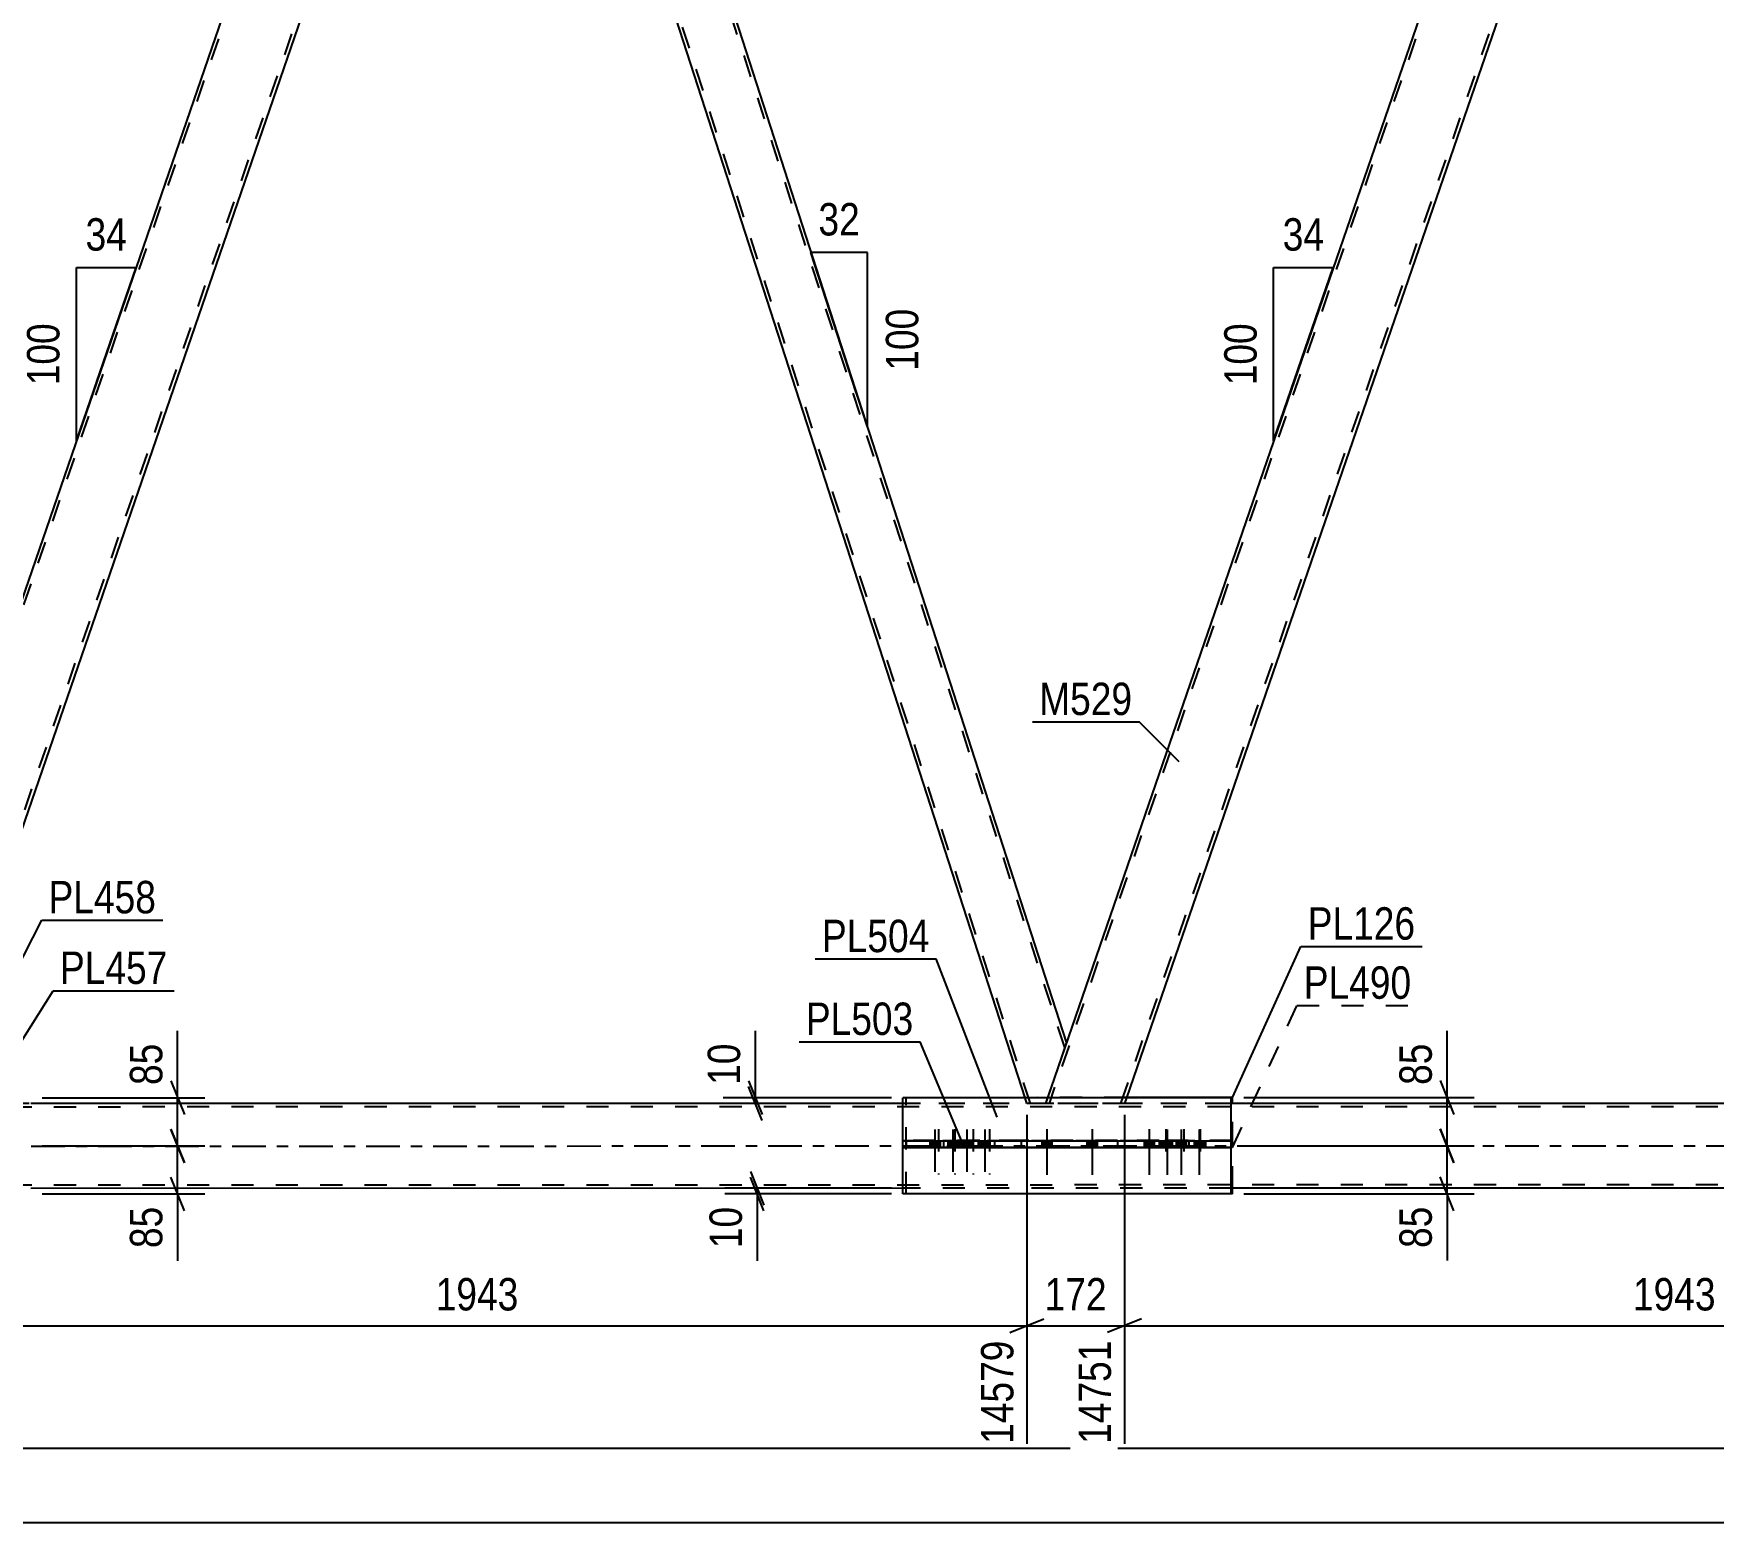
# Model space of a CAD drawing. Header units: millimetres. Extents: x 0 to 1189, y 0 to 841.
# Drawn here: x 740.2 to 888.6, y 419.5 to 551.1 of the extents above; entities that cross this region are included whole.
import ezdxf

# ---------------------------------------------------------------- set-up
doc = ezdxf.new("R2010")
doc.units = ezdxf.units.MM
doc.linetypes.add('DXK_LINE_DOT2', pattern=[3.9198, 1.9599, -1.9599])
doc.linetypes.add('DXK_LINE_DOT3', pattern=[5.9187, 2.979, -0.9799, 0.9799, -0.9799])
doc.styles.add('Arial Narrow', font='ARIALN.TTF', dxfattribs={"height": 0.2})

# ---------------------------------------------------------------- blocks, each defined once
blk = doc.blocks.new('Part-570348649-6312 - 6197')
at = {"color": 7, "linetype": 'DXK_LINE_DOT2'}
for p, q in [((1014.39, 456.27), (142.16, 456.19)), ((951.45, 456.57), (288.16, 456.51)), ((845.96, 456.56), (816.96, 456.56)), ((1014.39, 449.37), (142.16, 449.29)), ((845.96, 449.06), (816.96, 449.06))]:
    blk.add_line(p, q, dxfattribs=at)
at = {"color": 2, "linetype": 'Continuous'}
for p, q in [((816.96, 456.56), (739.93, 456.55)), ((922.72, 456.57), (845.96, 456.56)), ((816.96, 449.06), (739.93, 449.05)), ((922.72, 449.07), (845.96, 449.06))]:
    blk.add_line(p, q, dxfattribs=at)
at = {"color": 7, "linetype": 'DXK_LINE_DOT3'}
blk.add_line((142.16, 452.74), (1014.39, 452.82), dxfattribs=at)
blk = doc.blocks.new('Part-570348649-6259 - 6197')
at = {"color": 7, "linetype": 'DXK_LINE_DOT2'}
for p, q in [((817.26, 453.28), (846.08, 453.28)), ((823.75, 453.28), (817.26, 453.28)), ((817.26, 453.28), (817.26, 453.28)), ((817.26, 453.28), (817.26, 452.68)), ((846.08, 452.68), (817.26, 452.68)), ((823.75, 452.68), (817.26, 452.68)), ((827.42, 453.28), (823.75, 453.28)), ((823.75, 453.28), (823.75, 452.68)), ((823.75, 452.68), (827.42, 452.68)), ((835.92, 453.28), (827.42, 453.28)), ((827.42, 453.28), (827.42, 452.68)), ((827.42, 452.68), (835.92, 452.68)), ((839.59, 453.28), (835.92, 453.28)), ((835.92, 453.28), (835.92, 452.68)), ((835.92, 452.68), (839.59, 452.68)), ((846.08, 453.28), (839.59, 453.28)), ((839.59, 453.28), (839.59, 452.68)), ((839.59, 452.68), (846.08, 452.68)), ((846.08, 453.28), (846.08, 453.28)), ((846.08, 452.68), (846.08, 453.28))]:
    blk.add_line(p, q, dxfattribs=at)
blk = doc.blocks.new('Part-570348649-6327 - 6197')
at = {"color": 7, "linetype": 'DXK_LINE_DOT2'}
for p, q in [((888.05, 606.24), (886.64, 602.13)), ((890.56, 606.24), (888.05, 606.24)), ((937.02, 461.51), (890.25, 606.24)), ((890.71, 605.79), (890.56, 606.24)), ((933.99, 456.57), (886.8, 602.6)), ((937.18, 461.98), (935.32, 456.57)), ((933.68, 456.57), (933.51, 457.07)), ((935.32, 456.57), (933.68, 456.57))]:
    blk.add_line(p, q, dxfattribs=at)
at = {"color": 2, "linetype": 'Continuous'}
for p, q in [((937.18, 461.98), (890.71, 605.79)), ((933.51, 457.07), (886.64, 602.13))]:
    blk.add_line(p, q, dxfattribs=at)
blk = doc.blocks.new('Part-570348649-6332 - 6197')
at = {"color": 2, "linetype": 'Continuous'}
for p, q in [((880.92, 605.79), (829.73, 457.06)), ((887.9, 605.79), (836.71, 457.06))]:
    blk.add_line(p, q, dxfattribs=at)
at = {"color": 7, "linetype": 'DXK_LINE_DOT2'}
for p, q in [((881.39, 606.24), (829.87, 456.56)), ((836.22, 456.56), (887.73, 606.24)), ((880.92, 605.79), (881.07, 606.24)), ((881.07, 606.24), (888.05, 606.24)), ((888.05, 606.24), (887.9, 605.79)), ((829.73, 457.06), (829.56, 456.56)), ((836.71, 457.06), (836.54, 456.56)), ((836.54, 456.56), (829.56, 456.56))]:
    blk.add_line(p, q, dxfattribs=at)
blk = doc.blocks.new('Part-570348649-6337 - 6197')
at = {"color": 7, "linetype": 'DXK_LINE_DOT2'}
for p, q in [((782.29, 606.24), (780.88, 602.12)), ((784.8, 606.24), (782.29, 606.24)), ((831.26, 461.5), (784.48, 606.24)), ((784.95, 605.78), (784.8, 606.24)), ((828.23, 456.56), (781.04, 602.59)), ((831.42, 461.97), (829.56, 456.56)), ((827.92, 456.56), (827.75, 457.06)), ((829.56, 456.56), (827.92, 456.56))]:
    blk.add_line(p, q, dxfattribs=at)
at = {"color": 2, "linetype": 'Continuous'}
for p, q in [((831.42, 461.97), (784.95, 605.78)), ((827.75, 457.06), (780.88, 602.12))]:
    blk.add_line(p, q, dxfattribs=at)
blk = doc.blocks.new('Part-570348649-6402 - 6197')
at = {"color": 2, "linetype": 'Continuous'}
for p, q in [((845.96, 457.06), (816.96, 457.06)), ((816.96, 453.26), (816.96, 457.06)), ((845.96, 453.26), (845.96, 457.06)), ((816.96, 448.56), (816.96, 452.66)), ((845.96, 448.56), (845.96, 452.66)), ((845.96, 448.56), (816.96, 448.56))]:
    blk.add_line(p, q, dxfattribs=at)
at = {"color": 7, "linetype": 'DXK_LINE_DOT2'}
for p, q in [((816.96, 452.66), (816.96, 453.26)), ((845.96, 452.66), (845.96, 453.26))]:
    blk.add_line(p, q, dxfattribs=at)
blk = doc.blocks.new('Part-570348649-6342 - 6197')
at = {"color": 2, "linetype": 'Continuous'}
for p, q in [((775.16, 605.78), (723.97, 457.06)), ((782.14, 605.78), (730.95, 457.06))]:
    blk.add_line(p, q, dxfattribs=at)
at = {"color": 7, "linetype": 'DXK_LINE_DOT2'}
for p, q in [((775.63, 606.24), (724.11, 456.55)), ((730.46, 456.55), (781.98, 606.24)), ((775.16, 605.78), (775.31, 606.24)), ((775.31, 606.24), (782.29, 606.24)), ((782.29, 606.24), (782.14, 605.78)), ((723.97, 457.06), (723.8, 456.55)), ((730.95, 457.06), (730.78, 456.55)), ((730.78, 456.55), (723.8, 456.55))]:
    blk.add_line(p, q, dxfattribs=at)
blk = doc.blocks.new('Part-570348649-6565 - 6197')
at = {"color": 2, "linetype": 'Continuous'}
for p, q in [((817.26, 457.06), (817.26, 457.07)), ((827.75, 457.07), (817.26, 457.07)), ((846.08, 457.08), (836.71, 457.08)), ((846.08, 456.56), (846.08, 457.08)), ((846.08, 448.58), (845.96, 448.58)), ((846.08, 448.58), (846.08, 449.06))]:
    blk.add_line(p, q, dxfattribs=at)
at = {"color": 7, "linetype": 'DXK_LINE_DOT2'}
for p, q in [((817.26, 448.57), (817.26, 457.06)), ((836.71, 457.08), (827.75, 457.07)), ((846.08, 449.06), (846.08, 456.56)), ((845.96, 448.58), (817.26, 448.57))]:
    blk.add_line(p, q, dxfattribs=at)
blk = doc.blocks.new('Part-570348649-6640 - 6197')
at = {"color": 2, "linetype": 'Continuous'}
for p, q in [((816.96, 453.26), (816.96, 453.26)), ((816.96, 453.26), (822.95, 453.26)), ((816.96, 452.66), (816.96, 453.26)), ((816.96, 452.66), (845.96, 452.66)), ((822.95, 452.66), (816.96, 452.66)), ((822.95, 453.26), (827.42, 453.26)), ((822.95, 453.26), (822.95, 452.66)), ((827.42, 452.66), (822.95, 452.66)), ((827.42, 453.26), (835.92, 453.26)), ((827.42, 453.26), (827.42, 452.66)), ((835.92, 452.66), (827.42, 452.66)), ((835.92, 453.26), (839.97, 453.26)), ((835.92, 453.26), (835.92, 452.66)), ((839.97, 452.66), (835.92, 452.66)), ((839.97, 453.26), (845.96, 453.26)), ((839.97, 453.26), (839.97, 452.66)), ((845.96, 452.66), (839.97, 452.66)), ((845.96, 453.26), (845.96, 453.26)), ((845.96, 452.66), (845.96, 453.26))]:
    blk.add_line(p, q, dxfattribs=at)
at = {"color": 7, "linetype": 'DXK_LINE_DOT2'}
for p, q in [((845.96, 453.26), (816.96, 453.26)), ((816.96, 452.66), (816.96, 452.66)), ((845.96, 452.66), (845.96, 452.66))]:
    blk.add_line(p, q, dxfattribs=at)
blk = doc.blocks.new('Bolt-570348649-6652 - 6197')
at = {"color": 1, "linetype": 'DXK_LINE_DOT2'}
for p, q in [((820.11, 454.28), (820.11, 450.28)), ((821.56, 454.28), (821.56, 450.28)), ((823.16, 454.28), (823.16, 450.28)), ((824.61, 454.28), (824.61, 450.28)), ((819.66, 453.28), (819.66, 452.68)), ((820.56, 453.28), (820.56, 452.68)), ((821.11, 453.28), (821.11, 452.68)), ((822.01, 453.28), (822.01, 452.68)), ((822.71, 453.28), (822.71, 452.68)), ((823.61, 453.28), (823.61, 452.68)), ((824.16, 453.28), (824.16, 452.68)), ((825.06, 453.28), (825.06, 452.68))]:
    blk.add_line(p, q, dxfattribs=at)
blk = doc.blocks.new('Bolt-570348649-6711 - 6197')
at = {"linetype": 'Continuous'}
for points in [[(820.24, 453.26), (819.34, 453.26), (819.34, 452.66), (820.24, 452.66)], [(821.83, 453.26), (820.93, 453.26), (820.93, 452.66), (821.83, 452.66)], [(823.06, 453.26), (822.16, 453.26), (822.16, 452.66), (823.06, 452.66)], [(824.65, 453.26), (823.75, 453.26), (823.75, 452.66), (824.65, 452.66)]]:
    blk.add_hatch(color=1, dxfattribs=at).paths.add_polyline_path(points)
at = {"color": 1, "linetype": 'Continuous'}
for p, q in [((819.79, 454.26), (819.79, 450.51)), ((821.38, 454.26), (821.38, 450.51)), ((822.61, 454.26), (822.61, 450.51)), ((824.2, 454.26), (824.2, 450.51)), ((819.34, 453.26), (819.34, 452.66)), ((820.24, 453.26), (820.24, 452.66)), ((820.93, 453.26), (820.93, 452.66)), ((821.83, 453.26), (821.83, 452.66)), ((822.16, 453.26), (822.16, 452.66)), ((823.06, 453.26), (823.06, 452.66)), ((823.75, 453.26), (823.75, 452.66)), ((824.65, 453.26), (824.65, 452.66))]:
    blk.add_line(p, q, dxfattribs=at)
blk = doc.blocks.new('Bolt-570348649-6712 - 6197')
at = {"linetype": 'Continuous'}
for points in [[(830.12, 453.26), (829.22, 453.26), (829.22, 452.66), (830.12, 452.66)], [(830.12, 453.26), (829.22, 453.26), (829.22, 452.66), (830.12, 452.66)], [(834.12, 453.26), (833.22, 453.26), (833.22, 452.66), (834.12, 452.66)], [(834.12, 453.26), (833.22, 453.26), (833.22, 452.66), (834.12, 452.66)]]:
    blk.add_hatch(color=1, dxfattribs=at).paths.add_polyline_path(points)
at = {"color": 1, "linetype": 'Continuous'}
for p, q in [((829.67, 454.26), (829.67, 450.26)), ((829.67, 454.26), (829.67, 450.26)), ((833.67, 454.26), (833.67, 450.26)), ((833.67, 454.26), (833.67, 450.26)), ((829.22, 453.26), (829.22, 452.66)), ((829.22, 453.26), (829.22, 452.66)), ((830.12, 453.26), (830.12, 452.66)), ((830.12, 453.26), (830.12, 452.66)), ((833.22, 453.26), (833.22, 452.66)), ((833.22, 453.26), (833.22, 452.66)), ((834.12, 453.26), (834.12, 452.66)), ((834.12, 453.26), (834.12, 452.66))]:
    blk.add_line(p, q, dxfattribs=at)
blk = doc.blocks.new('Bolt-570348649-6713 - 6197')
at = {"linetype": 'Continuous'}
for points in [[(838.27, 452.66), (839.17, 452.66), (839.17, 453.26), (838.27, 453.26)], [(839.86, 452.66), (840.76, 452.66), (840.76, 453.26), (839.86, 453.26)], [(841.09, 452.66), (841.99, 452.66), (841.99, 453.26), (841.09, 453.26)], [(842.68, 452.66), (843.58, 452.66), (843.58, 453.26), (842.68, 453.26)]]:
    blk.add_hatch(color=1, dxfattribs=at).paths.add_polyline_path(points)
at = {"color": 1, "linetype": 'Continuous'}
for p, q in [((838.72, 454.26), (838.72, 450.26)), ((840.31, 454.26), (840.31, 450.26)), ((841.54, 454.26), (841.54, 450.26)), ((843.13, 454.26), (843.13, 450.26)), ((838.27, 453.26), (838.27, 452.66)), ((839.17, 453.26), (839.17, 452.66)), ((839.86, 453.26), (839.86, 452.66)), ((840.76, 453.26), (840.76, 452.66)), ((841.09, 453.26), (841.09, 452.66)), ((841.99, 453.26), (841.99, 452.66)), ((842.68, 453.26), (842.68, 452.66)), ((843.58, 453.26), (843.58, 452.66))]:
    blk.add_line(p, q, dxfattribs=at)
blk = doc.blocks.new('Bolt-570348649-6808 - 6197')
at = {"color": 1, "linetype": 'DXK_LINE_DOT2'}
for p, q in [((838.72, 454.28), (838.72, 450.53)), ((840.18, 454.28), (840.18, 450.53)), ((841.78, 454.28), (841.78, 450.53)), ((843.23, 454.28), (843.23, 450.53)), ((838.27, 453.28), (838.27, 452.68)), ((839.17, 453.28), (839.17, 452.68)), ((839.73, 453.28), (839.73, 452.68)), ((840.63, 453.28), (840.63, 452.68)), ((841.33, 453.28), (841.33, 452.68)), ((842.23, 453.28), (842.23, 452.68)), ((842.78, 453.28), (842.78, 452.68)), ((843.68, 453.28), (843.68, 452.68))]:
    blk.add_line(p, q, dxfattribs=at)
blk = doc.blocks.new('Bolt-570348649-6809 - 6197')
at = {"color": 1, "linetype": 'DXK_LINE_DOT2'}
for p, q in [((829.67, 454.28), (829.67, 450.28)), ((829.67, 454.28), (829.67, 450.28)), ((833.67, 454.28), (833.67, 450.28)), ((833.67, 454.28), (833.67, 450.28)), ((829.22, 453.28), (829.22, 452.68)), ((829.22, 453.28), (829.22, 452.68)), ((830.12, 453.28), (830.12, 452.68)), ((830.12, 453.28), (830.12, 452.68)), ((833.22, 453.28), (833.22, 452.68)), ((833.22, 453.28), (833.22, 452.68)), ((834.12, 453.28), (834.12, 452.68)), ((834.12, 453.28), (834.12, 452.68))]:
    blk.add_line(p, q, dxfattribs=at)
blk = doc.blocks.new('StraightDimension-570348649-48751 - 6197')
at = {"color": 7, "linetype": 'Continuous'}
for p, q in [((803.93, 457.07), (803.93, 462.98)), ((803.93, 457.07), (803.93, 462.98)), ((803.33, 458.57), (804.53, 455.57)), ((815.96, 457.07), (801.08, 457.07)), ((804.53, 455.06), (803.33, 458.06)), ((803.93, 456.56), (803.93, 457.07)), ((815.96, 456.56), (801.08, 456.56))]:
    blk.add_line(p, q, dxfattribs=at)
at = {"color": 0}
blk.add_wipeout([(803.18, 462.45), (798.98, 462.45), (798.98, 457.6), (803.18, 457.6)], dxfattribs=at)
at = {"color": 3, "style": 'Arial Narrow'}
blk.add_text('10', height=2.863, rotation=90.0002, dxfattribs=at).set_placement((802.58, 458.2))
blk = doc.blocks.new('StraightDimension-570348649-65498 - 6197')
at = {"color": 7, "linetype": 'Continuous'}
for p, q in [((865.03, 457.08), (865.03, 462.98)), ((865.03, 457.08), (865.03, 462.98)), ((864.43, 458.58), (865.63, 455.58)), ((847.08, 457.08), (867.43, 457.08)), ((865.03, 452.81), (865.03, 457.08)), ((865.63, 451.31), (864.43, 454.31)), ((847.08, 452.81), (867.43, 452.81))]:
    blk.add_line(p, q, dxfattribs=at)
at = {"color": 0}
blk.add_wipeout([(864.28, 462.46), (860.08, 462.46), (860.08, 457.6), (864.28, 457.6)], dxfattribs=at)
at = {"color": 3, "style": 'Arial Narrow'}
blk.add_text('85', height=2.863, rotation=90.0002, dxfattribs=at).set_placement((863.68, 458.2))
blk = doc.blocks.new('StraightDimension-570348649-35203 - 6197')
at = {"color": 7, "linetype": 'Continuous'}
for p, q in [((827.92, 455.56), (827.92, 426.48)), ((730.78, 455.55), (730.78, 426.48)), ((732.28, 437.52), (729.28, 436.32)), ((730.78, 436.92), (827.92, 436.92)), ((826.42, 436.32), (829.42, 437.52))]:
    blk.add_line(p, q, dxfattribs=at)
at = {"color": 0}
blk.add_wipeout([(783.6, 437.67), (783.6, 441.87), (775.09, 441.87), (775.09, 437.67)], dxfattribs=at)
at = {"color": 3, "style": 'Arial Narrow'}
blk.add_text('1943', height=2.863, dxfattribs=at).set_placement((775.69, 438.27))
at = {"color": 0, "linetype": 'Continuous'}
blk.add_wipeout([(827.32, 436.22), (823.12, 436.22), (823.12, 425.88), (827.32, 425.88)], dxfattribs=at)
at = {"color": 3, "linetype": 'Continuous', "style": 'Arial Narrow'}
blk.add_text('14579', height=2.863, rotation=90.0002, dxfattribs=at).set_placement((826.72, 426.48))
blk = doc.blocks.new('StraightDimension-570348649-65432 - 6197')
at = {"color": 7, "linetype": 'Continuous'}
for p, q in [((752.89, 457.07), (752.89, 462.97)), ((752.89, 457.07), (752.89, 462.97)), ((752.29, 458.57), (753.49, 455.57)), ((740.93, 457.07), (755.29, 457.07)), ((752.89, 452.8), (752.89, 457.07)), ((753.49, 451.3), (752.29, 454.3)), ((740.93, 452.8), (755.29, 452.8))]:
    blk.add_line(p, q, dxfattribs=at)
at = {"color": 0}
blk.add_wipeout([(752.14, 462.45), (747.94, 462.45), (747.94, 457.59), (752.14, 457.59)], dxfattribs=at)
at = {"color": 3, "style": 'Arial Narrow'}
blk.add_text('85', height=2.863, rotation=90.0002, dxfattribs=at).set_placement((751.54, 458.19))
blk = doc.blocks.new('StraightDimension-570348649-35554 - 6197')
at = {"color": 7, "linetype": 'Continuous'}
blk.add_line((131.31, 426.1), (1014.39, 426.1), dxfattribs=at)
blk = doc.blocks.new('AngleDimension-570348649-32511 - 6197')
at = {"color": 7, "linetype": 'Continuous'}
for p, q in [((812.84, 519.37), (808.83, 531.76)), ((813.82, 531.76), (808.83, 531.76)), ((813.82, 516.35), (808.83, 531.76)), ((813.82, 516.35), (813.82, 531.76))]:
    blk.add_line(p, q, dxfattribs=at)
at = {"color": 0}
for points in [[(813.75, 532.66), (813.75, 536.86), (808.9, 536.86), (808.9, 532.66)], [(818.92, 527.4), (814.72, 527.4), (814.72, 520.71), (818.92, 520.71)]]:
    blk.add_wipeout(points, dxfattribs=at)
at = {"color": 3, "style": 'Arial Narrow'}
blk.add_text('32', height=2.863, dxfattribs=at).set_placement((809.5, 533.26))
blk.add_text('100', height=2.863, rotation=90.0002, dxfattribs=at).set_placement((818.32, 521.31))
blk = doc.blocks.new('AngleDimension-570348649-32529 - 6197')
at = {"color": 7, "linetype": 'Continuous'}
for p, q in [((849.71, 530.42), (854.98, 530.42)), ((849.71, 515.1), (854.98, 530.42)), ((849.71, 515.1), (849.71, 530.42)), ((851.49, 520.28), (854.98, 530.42))]:
    blk.add_line(p, q, dxfattribs=at)
at = {"color": 0}
for points in [[(854.77, 531.32), (854.77, 535.52), (849.91, 535.52), (849.91, 531.32)], [(848.81, 526.1), (844.61, 526.1), (844.61, 519.42), (848.81, 519.42)]]:
    blk.add_wipeout(points, dxfattribs=at)
at = {"color": 3, "style": 'Arial Narrow'}
blk.add_text('34', height=2.863, dxfattribs=at).set_placement((850.51, 531.92))
blk.add_text('100', height=2.863, rotation=90.0002, dxfattribs=at).set_placement((848.21, 520.02))
blk = doc.blocks.new('StraightDimension-570348649-35201 - 6197')
at = {"color": 7, "linetype": 'Continuous'}
for p, q in [((836.54, 455.56), (836.54, 426.48)), ((933.68, 455.57), (933.68, 426.48)), ((838.04, 437.52), (835.04, 436.32)), ((836.54, 436.92), (933.68, 436.92)), ((932.18, 436.32), (935.18, 437.52))]:
    blk.add_line(p, q, dxfattribs=at)
at = {"color": 0}
blk.add_wipeout([(889.36, 437.67), (889.36, 441.87), (880.85, 441.87), (880.85, 437.67)], dxfattribs=at)
at = {"color": 3, "style": 'Arial Narrow'}
blk.add_text('1943', height=2.863, dxfattribs=at).set_placement((881.45, 438.27))
at = {"color": 0, "linetype": 'Continuous'}
blk.add_wipeout([(933.08, 436.22), (928.88, 436.22), (928.88, 425.88), (933.08, 425.88)], dxfattribs=at)
at = {"color": 3, "linetype": 'Continuous', "style": 'Arial Narrow'}
blk.add_text('16694', height=2.863, rotation=90.0002, dxfattribs=at).set_placement((932.48, 426.48))
blk = doc.blocks.new('StraightDimension-570348649-35202 - 6197')
at = {"color": 7, "linetype": 'Continuous'}
for p, q in [((827.92, 455.56), (827.92, 426.48)), ((836.54, 455.56), (836.54, 426.48)), ((826.42, 436.32), (829.42, 437.52)), ((827.92, 436.92), (836.54, 436.92)), ((838.04, 437.52), (835.04, 436.32))]:
    blk.add_line(p, q, dxfattribs=at)
at = {"color": 0}
blk.add_wipeout([(835.57, 437.67), (835.57, 441.87), (828.88, 441.87), (828.88, 437.67)], dxfattribs=at)
at = {"color": 0, "linetype": 'Continuous'}
blk.add_wipeout([(835.94, 436.22), (831.74, 436.22), (831.74, 425.88), (835.94, 425.88)], dxfattribs=at)
at = {"color": 3, "style": 'Arial Narrow'}
blk.add_text('172', height=2.863, dxfattribs=at).set_placement((829.48, 438.27))
at = {"color": 3, "linetype": 'Continuous', "style": 'Arial Narrow'}
blk.add_text('14751', height=2.863, rotation=90.0002, dxfattribs=at).set_placement((835.34, 426.48))
blk = doc.blocks.new('AngleDimension-570348649-32513 - 6197')
at = {"color": 7, "linetype": 'Continuous'}
for p, q in [((743.95, 530.42), (749.22, 530.42)), ((743.95, 515.1), (749.22, 530.42)), ((743.95, 515.1), (743.95, 530.42)), ((745.73, 520.28), (749.22, 530.42))]:
    blk.add_line(p, q, dxfattribs=at)
at = {"color": 0}
for points in [[(749.01, 531.32), (749.01, 535.52), (744.16, 535.52), (744.16, 531.32)], [(743.05, 526.1), (738.85, 526.1), (738.85, 519.42), (743.05, 519.42)]]:
    blk.add_wipeout(points, dxfattribs=at)
at = {"color": 3, "style": 'Arial Narrow'}
blk.add_text('34', height=2.863, dxfattribs=at).set_placement((744.76, 531.92))
blk.add_text('100', height=2.863, rotation=90.0002, dxfattribs=at).set_placement((742.45, 520.02))
blk = doc.blocks.new('StraightDimension-570348649-35584 - 6197')
at = {"color": 7, "linetype": 'Continuous'}
blk.add_line((130.31, 419.54), (1015.39, 419.54), dxfattribs=at)
blk = doc.blocks.new('StraightDimension-570348649-48749 - 6197')
at = {"color": 7, "linetype": 'Continuous'}
for p, q in [((803.49, 450.56), (804.69, 447.56)), ((804.69, 447.06), (803.49, 450.06)), ((815.96, 449.06), (801.24, 449.06)), ((815.96, 448.56), (801.24, 448.56)), ((804.09, 448.56), (804.09, 449.06)), ((804.09, 448.56), (804.09, 442.65)), ((804.09, 448.56), (804.09, 442.65))]:
    blk.add_line(p, q, dxfattribs=at)
at = {"color": 0}
blk.add_wipeout([(803.34, 448.03), (799.14, 448.03), (799.14, 443.17), (803.34, 443.17)], dxfattribs=at)
at = {"color": 3, "style": 'Arial Narrow'}
blk.add_text('10', height=2.863, rotation=90.0002, dxfattribs=at).set_placement((802.74, 443.77))
blk = doc.blocks.new('StraightDimension-570348649-65433 - 6197')
at = {"color": 7, "linetype": 'Continuous'}
for p, q in [((752.29, 454.3), (753.49, 451.3)), ((740.93, 452.8), (755.29, 452.8)), ((752.89, 448.56), (752.89, 452.8)), ((753.49, 447.06), (752.29, 450.06)), ((740.93, 448.56), (755.29, 448.56)), ((752.89, 448.56), (752.89, 442.65)), ((752.89, 448.56), (752.89, 442.65))]:
    blk.add_line(p, q, dxfattribs=at)
at = {"color": 0}
blk.add_wipeout([(752.14, 448.03), (747.94, 448.03), (747.94, 443.18), (752.14, 443.18)], dxfattribs=at)
at = {"color": 3, "style": 'Arial Narrow'}
blk.add_text('85', height=2.863, rotation=90.0002, dxfattribs=at).set_placement((751.54, 443.78))
blk = doc.blocks.new('StraightDimension-570348649-65499 - 6197')
at = {"color": 7, "linetype": 'Continuous'}
for p, q in [((864.43, 454.31), (865.63, 451.31)), ((847.08, 452.81), (867.43, 452.81)), ((865.03, 448.58), (865.03, 452.81)), ((865.63, 447.08), (864.43, 450.08)), ((847.08, 448.58), (867.43, 448.58)), ((865.03, 448.58), (865.03, 442.67)), ((865.03, 448.58), (865.03, 442.67))]:
    blk.add_line(p, q, dxfattribs=at)
at = {"color": 0}
blk.add_wipeout([(864.28, 448.05), (860.08, 448.05), (860.08, 443.19), (864.28, 443.19)], dxfattribs=at)
at = {"color": 3, "style": 'Arial Narrow'}
blk.add_text('85', height=2.863, rotation=90.0002, dxfattribs=at).set_placement((863.68, 443.79))
blk = doc.blocks.new('Mark-570348649-27604 - 6197')
at = {"color": 0}
blk.add_wipeout([(817.89, 462.61), (817.89, 465.61), (808.39, 465.61), (808.39, 462.61)], dxfattribs=at)
blk.add_wipeout([(817.89, 462.61), (817.89, 465.61), (808.39, 465.61), (808.39, 462.61)], dxfattribs=at)
at = {"color": 30, "linetype": 'Continuous'}
for p in [(807.79, 462.01), (822.2, 453.14)]:
    blk.add_line(p, (818.49, 462.01), dxfattribs=at)
at = {"color": 3, "style": 'Arial Narrow'}
blk.add_text('PL503', height=2.863, dxfattribs=at).set_placement((808.39, 462.61))
blk = doc.blocks.new('Mark-570348649-27584 - 6197')
at = {"color": 0}
blk.add_wipeout([(752, 467.12), (752, 470.12), (742.5, 470.12), (742.5, 467.12)], dxfattribs=at)
blk.add_wipeout([(752, 467.12), (752, 470.12), (742.5, 470.12), (742.5, 467.12)], dxfattribs=at)
at = {"color": 30, "linetype": 'Continuous'}
for p, q in [((733.54, 453.26), (741.9, 466.52)), ((741.9, 466.52), (752.6, 466.52))]:
    blk.add_line(p, q, dxfattribs=at)
at = {"color": 3, "style": 'Arial Narrow'}
blk.add_text('PL457', height=2.863, dxfattribs=at).set_placement((742.5, 467.12))
blk = doc.blocks.new('Mark-570348649-27408 - 6197')
at = {"color": 0}
blk.add_wipeout([(837.23, 490.88), (837.23, 493.88), (829, 493.88), (829, 490.88)], dxfattribs=at)
blk.add_wipeout([(837.23, 490.88), (837.23, 493.88), (829, 493.88), (829, 490.88)], dxfattribs=at)
at = {"color": 30, "linetype": 'Continuous'}
for p in [(828.4, 490.28), (841.36, 486.74)]:
    blk.add_line(p, (837.83, 490.28), dxfattribs=at)
at = {"color": 3, "style": 'Arial Narrow'}
blk.add_text('M529', height=2.863, dxfattribs=at).set_placement((829, 490.88))
blk = doc.blocks.new('Mark-570348649-27581 - 6197')
at = {"color": 0}
blk.add_wipeout([(750.99, 473.36), (750.99, 476.36), (741.49, 476.36), (741.49, 473.36)], dxfattribs=at)
blk.add_wipeout([(750.99, 473.36), (750.99, 476.36), (741.49, 476.36), (741.49, 473.36)], dxfattribs=at)
at = {"color": 30, "linetype": 'Continuous'}
for p, q in [((732.03, 455.35), (740.89, 472.76)), ((740.89, 472.76), (751.59, 472.76))]:
    blk.add_line(p, q, dxfattribs=at)
at = {"color": 3, "style": 'Arial Narrow'}
blk.add_text('PL458', height=2.863, dxfattribs=at).set_placement((741.49, 473.36))
blk = doc.blocks.new('Mark-570348649-27595 - 6197')
at = {"color": 0}
blk.add_wipeout([(861.87, 465.81), (861.87, 468.81), (852.37, 468.81), (852.37, 465.81)], dxfattribs=at)
blk.add_wipeout([(861.87, 465.81), (861.87, 468.81), (852.37, 468.81), (852.37, 465.81)], dxfattribs=at)
at = {"color": 30, "linetype": 'DXK_LINE_DOT2'}
for p, q in [((846.08, 452.68), (851.77, 465.21)), ((851.77, 465.21), (862.47, 465.21))]:
    blk.add_line(p, q, dxfattribs=at)
at = {"color": 3, "style": 'Arial Narrow'}
blk.add_text('PL490', height=2.863, dxfattribs=at).set_placement((852.37, 465.81))
blk = doc.blocks.new('Mark-570348649-27598 - 6197')
at = {"color": 0}
blk.add_wipeout([(819.31, 469.93), (819.31, 472.93), (809.81, 472.93), (809.81, 469.93)], dxfattribs=at)
blk.add_wipeout([(819.31, 469.93), (819.31, 472.93), (809.81, 472.93), (809.81, 469.93)], dxfattribs=at)
at = {"color": 30, "linetype": 'Continuous'}
for p in [(809.21, 469.33), (825.28, 455.34)]:
    blk.add_line(p, (819.91, 469.33), dxfattribs=at)
at = {"color": 3, "style": 'Arial Narrow'}
blk.add_text('PL504', height=2.863, dxfattribs=at).set_placement((809.81, 469.93))
blk = doc.blocks.new('Mark-570348649-27601 - 6197')
at = {"color": 0}
blk.add_wipeout([(862.22, 471.03), (862.22, 474.03), (852.72, 474.03), (852.72, 471.03)], dxfattribs=at)
blk.add_wipeout([(862.22, 471.03), (862.22, 474.03), (852.72, 474.03), (852.72, 471.03)], dxfattribs=at)
at = {"color": 30, "linetype": 'Continuous'}
for p, q in [((846.08, 457.08), (852.12, 470.43)), ((852.12, 470.43), (862.82, 470.43))]:
    blk.add_line(p, q, dxfattribs=at)
at = {"color": 3, "style": 'Arial Narrow'}
blk.add_text('PL126', height=2.863, dxfattribs=at).set_placement((852.72, 471.03))

msp = doc.modelspace()

# ---------------------------------------------------------------- block references
for name in ['Part-570348649-6342 - 6197', 'Part-570348649-6337 - 6197', 'Part-570348649-6332 - 6197', 'Part-570348649-6327 - 6197', 'Part-570348649-6402 - 6197', 'Part-570348649-6565 - 6197', 'Part-570348649-6312 - 6197', 'Bolt-570348649-6711 - 6197', 'Bolt-570348649-6652 - 6197', 'Bolt-570348649-6809 - 6197', 'Bolt-570348649-6712 - 6197', 'Bolt-570348649-6808 - 6197', 'Bolt-570348649-6713 - 6197', 'Part-570348649-6640 - 6197', 'Part-570348649-6259 - 6197']:
    msp.add_blockref(name, (0, 0))

# ---------------------------------------------------------------- next in the draw order: block references
for name in ['AngleDimension-570348649-32511 - 6197', 'AngleDimension-570348649-32513 - 6197', 'AngleDimension-570348649-32529 - 6197', 'Mark-570348649-27408 - 6197', 'StraightDimension-570348649-48751 - 6197', 'StraightDimension-570348649-65498 - 6197']:
    msp.add_blockref(name, (0, 0))

# ---------------------------------------------------------------- next in the draw order: block references
msp.add_blockref('StraightDimension-570348649-35203 - 6197', (0, 0))

# ---------------------------------------------------------------- next in the draw order: block references
for name in ['Mark-570348649-27604 - 6197', 'StraightDimension-570348649-65432 - 6197', 'StraightDimension-570348649-35554 - 6197']:
    msp.add_blockref(name, (0, 0))

# ---------------------------------------------------------------- next in the draw order: block references
for name in ['Mark-570348649-27598 - 6197', 'StraightDimension-570348649-35201 - 6197']:
    msp.add_blockref(name, (0, 0))

# ---------------------------------------------------------------- next in the draw order: block references
msp.add_blockref('StraightDimension-570348649-35202 - 6197', (0, 0))

# ---------------------------------------------------------------- next in the draw order: block references
msp.add_blockref('StraightDimension-570348649-35584 - 6197', (0, 0))

# ---------------------------------------------------------------- next in the draw order: block references
for name in ['StraightDimension-570348649-65433 - 6197', 'StraightDimension-570348649-65499 - 6197', 'StraightDimension-570348649-48749 - 6197']:
    msp.add_blockref(name, (0, 0))

# ---------------------------------------------------------------- next in the draw order: block references
for name in ['Mark-570348649-27584 - 6197', 'Mark-570348649-27595 - 6197']:
    msp.add_blockref(name, (0, 0))

# ---------------------------------------------------------------- next in the draw order: block references
for name in ['Mark-570348649-27581 - 6197', 'Mark-570348649-27601 - 6197']:
    msp.add_blockref(name, (0, 0))

doc.saveas('drawing.dxf')
